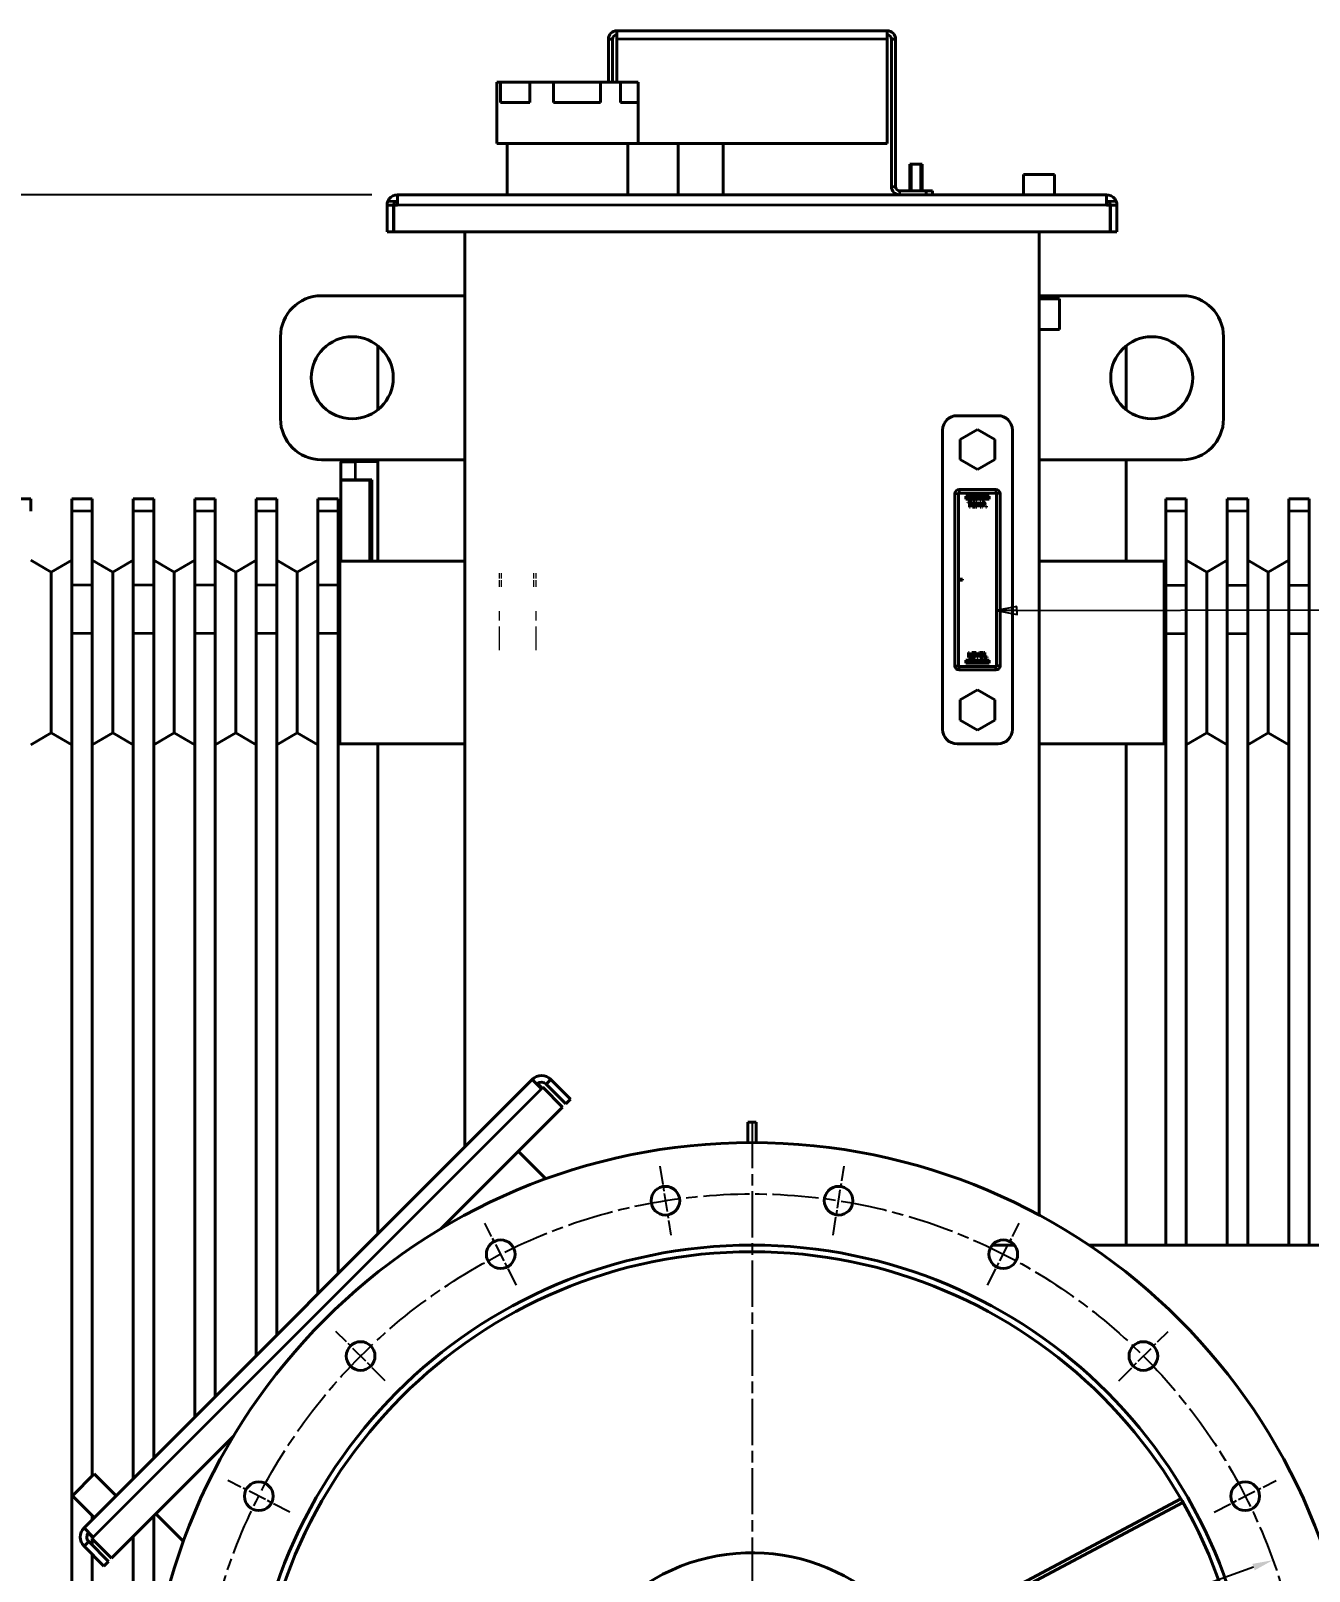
# Model space of a CAD drawing. Header units: millimetres. Extents: x 0 to 5945, y 0 to 4205.
# Drawn here: x 530 to 1154, y 1487 to 2238 of the extents above; entities that cross this region are included whole.
import ezdxf

# ---------------------------------------------------------------- set-up
doc = ezdxf.new("R2010")
doc.units = ezdxf.units.MM
doc.header["$LTSCALE"] = 5
doc.linetypes.add('CHAIN', pattern=[0.3543, 0.2362, -0.0295, 0.0591, -0.0295])
doc.linetypes.add('DASHED', pattern=[0.2067, 0.1654, -0.0413])
for name, color, linetype, lineweight in [('가려진 것(ISO)', 2, 'DASHED', 18), ('가시적인 것(ISO)', 3, 'Continuous', 40), ('가시적인 좁은 것(ISO)', 3, 'Continuous', 35), ('기호(ISO)', 5, 'Continuous', 25), ('중심 표식(ISO)', 1, 'Continuous', 25), ('중심선(ISO)', 1, 'Continuous', 25), ('치수(ISO)', 2, 'Continuous', 25)]:
    doc.layers.add(name, color=color, linetype=linetype, lineweight=lineweight)
doc.styles.add('치수 텍스트_PSTEK_POSCO', font='isocp.shx')
doc.dimstyles.new('치수_PSTEK_POSCO', dxfattribs={"dimscale": 5, "dimtxt": 3, "dimasz": 2, "dimexe": 2, "dimexo": 2.5, "dimgap": 1, "dimtad": 1, "dimrnd": 1e-08, "dimdsep": 46, "dimtxsty": '치수 텍스트_PSTEK_POSCO', "dimcen": 0.09, "dimdle": 10, "dimclrd": 7, "dimclre": 7, "dimclrt": 2, "dimadec": 1, "dimazin": 2, "dimtfac": 1, "dimtmove": 0, "dimatfit": 3, "dimfxl": 0, "dimtolj": 1, "dimlwd": -1, "dimlwe": -1, "dimarcsym": 0})

# ---------------------------------------------------------------- blocks, each defined once
blk = doc.blocks.new('*D34')
at = {"layer": 'Defpoints', "color": 0, "transparency": 16777216}
for p in [(1136.25, 1492.19), (628.11, 1309.44)]:
    blk.add_point(p, dxfattribs=at)
at = {"layer": '치수(ISO)', "color": 7, "transparency": 16777216}
for p, q in [((1126.84, 1488.8), (637.52, 1312.82)), ((628.11, 1309.44), (448.26, 1244.75))]:
    blk.add_line(p, q, dxfattribs=at)
for points in [[(1126.27, 1490.37), (1127.4, 1487.24), (1136.25, 1492.19)], [(636.96, 1314.39), (638.09, 1311.25), (628.11, 1309.44)]]:
    blk.add_solid(points, dxfattribs=at)
at = {"layer": '치수(ISO)', "color": 2, "transparency": 16777216, "insert": (448.73, 1258.2), "char_height": 15, "attachment_point": 4, "rotation": 19.78137, "style": '치수 텍스트_PSTEK_POSCO'}
blk.add_mtext('\\A1;∅540', dxfattribs=at)
blk = doc.blocks.new('*D36')
at = {"layer": 'Defpoints', "color": 0, "transparency": 16777216}
for p in [(608.74, 1444.86), (622.27, 1441.24)]:
    blk.add_point(p, dxfattribs=at)
at = {"layer": '치수(ISO)', "color": 7, "transparency": 16777216}
for p, q in [((599.08, 1447.45), (455.28, 1485.98)), ((622.27, 1441.24), (608.74, 1444.86)), ((631.92, 1438.65), (641.58, 1436.06))]:
    blk.add_line(p, q, dxfattribs=at)
for points in [[(599.51, 1449.06), (598.65, 1445.84), (608.74, 1444.86)], [(632.36, 1440.26), (631.49, 1437.04), (622.27, 1441.24)]]:
    blk.add_solid(points, dxfattribs=at)
at = {"layer": '치수(ISO)', "color": 2, "transparency": 16777216, "insert": (463.34, 1496.76), "char_height": 15, "attachment_point": 4, "rotation": 345, "style": '치수 텍스트_PSTEK_POSCO'}
blk.add_mtext('\\A1;∅14', dxfattribs=at)
blk = doc.blocks.new('*D39')
at = {"layer": 'Defpoints', "color": 0, "transparency": 16777216}
for p in [(359.18, 2158.01), (709.18, 2158.01), (532.18, 794.81)]:
    blk.add_point(p, dxfattribs=at)
at = {"layer": '치수(ISO)', "color": 7, "transparency": 16777216}
for p, q in [((696.68, 2158.01), (349.18, 2158.01)), ((359.18, 804.81), (359.18, 2148.01)), ((519.68, 794.81), (349.18, 794.81))]:
    blk.add_line(p, q, dxfattribs=at)
for points in [[(357.51, 2148.01), (360.85, 2148.01), (359.18, 2158.01)], [(357.51, 804.81), (360.85, 804.81), (359.18, 794.81)]]:
    blk.add_solid(points, dxfattribs=at)
at = {"layer": '치수(ISO)', "color": 2, "transparency": 16777216, "insert": (346.68, 1451.21), "char_height": 15, "attachment_point": 4, "rotation": 90, "style": '치수 텍스트_PSTEK_POSCO'}
blk.add_mtext('\\A1;1363.2', dxfattribs=at)

msp = doc.modelspace()

# ---------------------------------------------------------------- linework, layer by layer
at = {"layer": '가려진 것(ISO)', "ltscale": 3.822177}
for p, q in [((758.9389, 1966.9294), (758.9389, 1973.4924)), ((760.0389, 1966.9294), (760.0389, 1973.4924)), ((775.8389, 1966.9294), (775.8389, 1973.4924)), ((776.9389, 1966.9294), (776.9389, 1973.4924))]:
    msp.add_line(p, q, dxfattribs=at)
at = {"layer": '가려진 것(ISO)', "ltscale": 14.029995}
for p, q in [((758.9389, 1935.9711), (758.9389, 1954.9398)), ((776.9389, 1935.9711), (776.9389, 1954.9398))]:
    msp.add_line(p, q, dxfattribs=at)
at = {"layer": '가시적인 것(ISO)'}
for p, q in [((814.18, 2234.0118), (812.18, 2234.0118)), ((812.18, 2234.0118), (812.18, 2213.0118)), ((814.18, 2213.0118), (814.18, 2234.0118)), ((816.18, 2238.0118), (948.18, 2238.0118)), ((816.18, 2238.0118), (816.18, 2234.0118)), ((816.18, 2213.0118), (816.18, 2234.0118)), ((948.18, 2234.0118), (948.18, 2238.0118)), ((948.18, 2234.0118), (948.18, 2183.0118)), ((952.18, 2234.0118), (950.18, 2234.0118)), ((950.18, 2162.0118), (950.18, 2234.0118)), ((952.18, 2162.0118), (952.18, 2234.0118)), ((759.4979, 2213.0118), (757.68, 2213.0118)), ((757.68, 2183.0118), (757.68, 2213.0118)), ((759.4979, 2213.0118), (773.8428, 2213.0118)), ((759.4979, 2203.0118), (759.4979, 2213.0118)), ((773.8428, 2213.0118), (773.8428, 2203.0118)), ((785.4095, 2213.0118), (773.8428, 2213.0118)), ((785.4095, 2213.0118), (808.3194, 2213.0118)), ((785.4095, 2203.0118), (785.4095, 2213.0118)), ((818.0917, 2213.0118), (808.3194, 2213.0118)), ((808.3194, 2213.0118), (808.3194, 2203.0118)), ((818.0917, 2213.0118), (826.6567, 2213.0118)), ((818.0917, 2203.0118), (818.0917, 2213.0118)), ((826.6567, 2213.0118), (826.6567, 2203.0118)), ((826.68, 2213.0118), (826.6567, 2213.0118)), ((826.68, 2183.0118), (826.68, 2213.0118)), ((759.4979, 2203.0118), (773.8428, 2203.0118)), ((785.4095, 2203.0118), (808.3194, 2203.0118)), ((818.0917, 2203.0118), (826.6567, 2203.0118)), ((757.68, 2183.0118), (826.68, 2183.0118)), ((762.68, 2158.0118), (762.68, 2183.0118)), ((821.68, 2158.0118), (821.68, 2183.0118)), ((948.18, 2183.0118), (826.68, 2183.0118)), ((846.18, 2158.0118), (846.18, 2183.0118)), ((868.18, 2158.0118), (868.18, 2183.0118)), ((965.18, 2173.0118), (959.18, 2173.0118)), ((959.18, 2160.0118), (959.18, 2173.0118)), ((965.18, 2160.0118), (965.18, 2173.0118)), ((1029.68, 2168.0118), (1014.68, 2168.0118)), ((1014.68, 2158.0118), (1014.68, 2168.0118)), ((1029.68, 2158.0118), (1029.68, 2168.0118)), ((709.18, 2158.0118), (1055.18, 2158.0118)), ((967.18, 2160.0118), (954.18, 2160.0118)), ((970.18, 2160.0118), (967.18, 2160.0118)), ((967.18, 2160.0118), (967.18, 2158.0118)), ((970.18, 2158.0118), (970.18, 2160.0118)), ((707.38, 2153.0118), (704.18, 2153.0118)), ((704.18, 2153.0118), (704.18, 2140.0118)), ((707.38, 2140.0118), (707.38, 2153.0118)), ((709.18, 2153.0118), (707.4507, 2153.0118)), ((707.4507, 2153.0118), (707.4507, 2140.0118)), ((1056.9093, 2153.0118), (1055.18, 2153.0118)), ((1056.9093, 2153.0118), (1056.9093, 2140.0118)), ((1056.98, 2153.0118), (1060.18, 2153.0118)), ((1056.98, 2140.0118), (1056.98, 2153.0118)), ((1060.18, 2153.0118), (1060.18, 2140.0118)), ((704.18, 2140.0118), (707.38, 2140.0118)), ((707.4507, 2140.0118), (1056.9093, 2140.0118)), ((742.18, 1693.844), (742.18, 2140.0118)), ((1022.18, 1660.475), (1022.18, 2140.0118)), ((1060.18, 2140.0118), (1056.98, 2140.0118)), ((742.18, 2108.8118), (672.18, 2108.8118)), ((1022.18, 2108.8118), (1092.18, 2108.8118)), ((1022.18, 2107.3118), (1032.18, 2107.3118)), ((1032.18, 2107.3118), (1032.18, 2092.3118)), ((652.18, 2048.8118), (652.18, 2088.8118)), ((1022.18, 2092.3118), (1032.18, 2092.3118)), ((1112.18, 2088.8118), (1112.18, 2048.8118)), ((699.68, 2053.1993), (699.68, 2084.4243)), ((1064.68, 2084.4243), (1064.68, 2053.1993)), ((975.18, 2043.3118), (975.18, 1897.3118)), ((1002.18, 2050.3118), (982.18, 2050.3118)), ((992.18, 2043.6267), (983.68, 2038.7193)), ((1000.68, 2038.7193), (992.18, 2043.6267)), ((1009.18, 1897.3118), (1009.18, 2043.3118)), ((983.68, 2038.7193), (983.68, 2028.9043)), ((1000.68, 2028.9043), (1000.68, 2038.7193)), ((742.18, 2028.8118), (672.18, 2028.8118)), ((699.68, 1979.3618), (699.68, 2028.8118)), ((983.68, 2028.9043), (992.18, 2023.9968)), ((992.18, 2023.9968), (1000.68, 2028.9043)), ((1022.18, 2028.8118), (1092.18, 2028.8118)), ((1064.68, 2028.8118), (1064.68, 1979.3618)), ((681.68, 2018.9618), (681.68, 2027.8118)), ((688.68, 2018.9618), (681.68, 2018.9618)), ((681.68, 2018.8118), (681.68, 2018.9618)), ((681.68, 2018.8118), (695.68, 2018.8118)), ((681.68, 1979.3618), (681.68, 2018.8118)), ((688.68, 2018.9618), (696.68, 2018.9618)), ((695.68, 2018.9618), (695.68, 2018.8118)), ((695.68, 1979.3618), (695.68, 2018.8118)), ((696.68, 2018.9618), (696.68, 1979.3618)), ((983.18, 2014.3118), (1001.18, 2014.3118)), ((520.38, 2009.8118), (530.38, 2009.8118)), ((530.38, 2003.781), (530.38, 2009.8118)), ((550.38, 2009.8118), (550.38, 2003.781)), ((550.38, 2009.8118), (560.38, 2009.8118)), ((560.38, 2003.781), (560.38, 2009.8118)), ((580.38, 2009.8118), (580.38, 2003.781)), ((580.38, 2009.8118), (590.38, 2009.8118)), ((590.38, 2003.781), (590.38, 2009.8118)), ((610.38, 2009.8118), (610.38, 2003.781)), ((610.38, 2009.8118), (620.38, 2009.8118)), ((620.38, 2003.781), (620.38, 2009.8118)), ((640.38, 2009.8118), (640.38, 2003.781)), ((640.38, 2009.8118), (650.38, 2009.8118)), ((650.38, 2003.781), (650.38, 2009.8118)), ((670.38, 2009.8118), (670.38, 2003.781)), ((670.38, 2009.8118), (680.38, 2009.8118)), ((680.38, 2003.781), (680.38, 2009.8118)), ((981.18, 1928.3118), (981.18, 2012.3118)), ((982.9121, 2012.3118), (982.9121, 1970.5618)), ((1001.18, 2012.5797), (983.18, 2012.5797)), ((986.43, 2011.0618), (986.43, 2009.5618)), ((997.93, 2011.0618), (986.43, 2011.0618)), ((986.43, 2009.5618), (997.93, 2009.5618)), ((987.416, 2008.2118), (987.416, 2007.916)), ((989.4258, 2008.2118), (987.416, 2008.2118)), ((987.416, 2007.916), (988.2548, 2007.916)), ((988.2548, 2007.916), (988.2548, 2005.7118)), ((988.2548, 2005.7118), (988.587, 2005.7118)), ((988.587, 2007.916), (989.4258, 2007.916)), ((988.587, 2005.7118), (988.587, 2007.916)), ((989.4258, 2007.916), (989.4258, 2008.2118)), ((991.243, 2008.2118), (989.679, 2008.2118)), ((989.679, 2008.2118), (989.679, 2005.7118)), ((989.679, 2005.7118), (991.243, 2005.7118)), ((990.0112, 2007.916), (991.243, 2007.916)), ((990.0112, 2007.2312), (990.0112, 2007.916)), ((991.1599, 2007.2312), (990.0112, 2007.2312)), ((990.0112, 2006.9354), (991.1599, 2006.9354)), ((990.0112, 2006.0076), (990.0112, 2006.9354)), ((991.243, 2006.0076), (990.0112, 2006.0076)), ((991.1599, 2006.9354), (991.1599, 2007.2312)), ((991.243, 2007.916), (991.243, 2008.2118)), ((991.243, 2005.7118), (991.243, 2006.0076)), ((991.6077, 2008.2118), (991.6077, 2005.7118)), ((992.0615, 2008.2118), (991.6077, 2008.2118)), ((991.6077, 2005.7118), (991.9176, 2005.7118)), ((991.9176, 2007.8653), (992.5639, 2006.4006)), ((991.9176, 2005.7118), (991.9176, 2007.8653)), ((992.6855, 2006.82), (992.0615, 2008.2118)), ((992.5639, 2006.4006), (992.7665, 2006.4006)), ((993.2892, 2008.2118), (992.6855, 2006.82)), ((992.7665, 2006.4006), (993.4189, 2007.8653)), ((993.7511, 2008.2118), (993.2892, 2008.2118)), ((993.4189, 2007.8653), (993.4189, 2005.7118)), ((993.4189, 2005.7118), (993.7511, 2005.7118)), ((993.7511, 2005.7118), (993.7511, 2008.2118)), ((994.2576, 2008.2118), (994.2576, 2005.7118)), ((994.8856, 2008.2118), (994.2576, 2008.2118)), ((994.2576, 2005.7118), (994.5899, 2005.7118)), ((994.5899, 2006.9273), (994.5899, 2007.9241)), ((994.5899, 2007.9241), (994.8654, 2007.9241)), ((994.8168, 2006.9273), (994.5899, 2006.9273)), ((994.5899, 2006.6437), (994.8715, 2006.6437)), ((994.5899, 2005.7118), (994.5899, 2006.6437)), ((996.2187, 2006.1899), (996.2187, 2005.7118)), ((996.6198, 2006.1899), (996.2187, 2006.1899)), ((996.2187, 2005.7118), (996.6198, 2005.7118)), ((996.6198, 2005.7118), (996.6198, 2006.1899)), ((997.93, 2009.5618), (997.93, 2011.0618)), ((1001.448, 1928.3118), (1001.448, 2012.3118)), ((1003.18, 2012.3118), (1003.18, 1928.3118)), ((1083.98, 2009.8118), (1083.98, 2003.781)), ((1093.98, 2009.8118), (1083.98, 2009.8118)), ((1093.98, 2003.781), (1093.98, 2009.8118)), ((1113.98, 2009.8118), (1113.98, 2003.781)), ((1123.98, 2009.8118), (1113.98, 2009.8118)), ((1123.98, 2003.781), (1123.98, 2009.8118)), ((1143.98, 2009.8118), (1143.98, 2003.781)), ((1153.98, 2009.8118), (1143.98, 2009.8118)), ((1153.98, 2003.781), (1153.98, 2009.8118)), ((550.38, 1967.6211), (550.38, 2003.781)), ((560.38, 2003.781), (560.38, 1967.6211)), ((580.38, 1967.6211), (580.38, 2003.781)), ((590.38, 2003.781), (590.38, 1967.6211)), ((610.38, 1967.6211), (610.38, 2003.781)), ((620.38, 2003.781), (620.38, 1967.6211)), ((640.38, 1967.6211), (640.38, 2003.781)), ((650.38, 2003.781), (650.38, 1967.6211)), ((670.38, 1967.6211), (670.38, 2003.781)), ((680.38, 2003.781), (680.38, 1967.6211)), ((1083.98, 1967.6211), (1083.98, 2003.781)), ((1093.98, 2003.781), (1093.98, 1967.6211)), ((1113.98, 1967.6211), (1113.98, 2003.781)), ((1123.98, 2003.781), (1123.98, 1967.6211)), ((1143.98, 1967.6211), (1143.98, 2003.781)), ((1153.98, 2003.781), (1153.98, 1967.6211)), ((540.38, 1974.0383), (530.38, 1979.8118)), ((540.38, 1974.0383), (550.38, 1979.8118)), ((570.38, 1974.0383), (560.38, 1979.8118)), ((570.38, 1974.0383), (580.38, 1979.8118)), ((600.38, 1974.0383), (590.38, 1979.8118)), ((600.38, 1974.0383), (610.38, 1979.8118)), ((630.38, 1974.0383), (620.38, 1979.8118)), ((630.38, 1974.0383), (640.38, 1979.8118)), ((660.38, 1974.0383), (650.38, 1979.8118)), ((660.38, 1974.0383), (670.38, 1979.8118)), ((681.1594, 1979.3618), (680.38, 1979.8118)), ((681.1594, 1979.3618), (681.1594, 1890.2618)), ((681.1594, 1979.3618), (742.18, 1979.3618)), ((1083.2006, 1979.3618), (1022.18, 1979.3618)), ((1083.2006, 1979.3618), (1083.98, 1979.8118)), ((1083.2006, 1890.2618), (1083.2006, 1979.3618)), ((1103.98, 1974.0383), (1093.98, 1979.8118)), ((1103.98, 1974.0383), (1113.98, 1979.8118)), ((1133.98, 1974.0383), (1123.98, 1979.8118)), ((1133.98, 1974.0383), (1143.98, 1979.8118)), ((540.38, 1974.0383), (540.38, 1895.5853)), ((570.38, 1974.0383), (570.38, 1895.5853)), ((600.38, 1974.0383), (600.38, 1895.5853)), ((630.38, 1974.0383), (630.38, 1895.5853)), ((660.38, 1974.0383), (660.38, 1895.5853)), ((982.9121, 1970.5618), (982.9121, 1970.0618)), ((984.9121, 1970.5618), (982.9121, 1970.5618)), ((982.9121, 1970.0618), (982.9121, 1928.3118)), ((982.9121, 1970.0618), (984.9121, 1970.0618)), ((984.9121, 1970.0618), (984.9121, 1970.5618)), ((1103.98, 1895.5853), (1103.98, 1974.0383)), ((1133.98, 1895.5853), (1133.98, 1974.0383)), ((550.38, 1967.6211), (550.38, 1944.1288)), ((560.38, 1944.1288), (560.38, 1967.6211)), ((580.38, 1967.6211), (580.38, 1944.1288)), ((590.38, 1944.1288), (590.38, 1967.6211)), ((610.38, 1967.6211), (610.38, 1944.1288)), ((620.38, 1944.1288), (620.38, 1967.6211)), ((640.38, 1967.6211), (640.38, 1944.1288)), ((650.38, 1944.1288), (650.38, 1967.6211)), ((670.38, 1967.6211), (670.38, 1944.1288)), ((680.38, 1944.1288), (680.38, 1967.6211)), ((1083.98, 1967.6211), (1083.98, 1944.1288)), ((1093.98, 1944.1288), (1093.98, 1967.6211)), ((1113.98, 1967.6211), (1113.98, 1944.1288)), ((1123.98, 1944.1288), (1123.98, 1967.6211)), ((1143.98, 1967.6211), (1143.98, 1944.1288)), ((1153.98, 1944.1288), (1153.98, 1967.6211)), ((550.38, 975.4947), (550.38, 1944.1288)), ((560.38, 1944.1288), (560.38, 1533.2572)), ((580.38, 1532.044), (580.38, 1944.1288)), ((590.38, 1944.1288), (590.38, 1542.044)), ((610.38, 1562.044), (610.38, 1944.1288)), ((620.38, 1944.1288), (620.38, 1572.044)), ((640.38, 1592.044), (640.38, 1944.1288)), ((650.38, 1944.1288), (650.38, 1602.044)), ((670.38, 1622.044), (670.38, 1944.1288)), ((680.38, 1944.1288), (680.38, 1632.044)), ((1083.98, 1645.8118), (1083.98, 1944.1288)), ((1093.98, 1944.1288), (1093.98, 1645.8118)), ((1113.98, 1645.8118), (1113.98, 1944.1288)), ((1123.98, 1944.1288), (1123.98, 1645.8118)), ((1143.98, 1645.8118), (1143.98, 1944.1288)), ((1153.98, 1944.1288), (1153.98, 1645.8118)), ((986.43, 1931.0618), (986.43, 1929.5618)), ((997.93, 1931.0618), (986.43, 1931.0618)), ((987.7685, 1934.9118), (987.7685, 1932.4118)), ((988.1008, 1934.9118), (987.7685, 1934.9118)), ((987.7685, 1932.4118), (989.2171, 1932.4118)), ((988.1008, 1932.7076), (988.1008, 1934.9118)), ((989.2171, 1932.7076), (988.1008, 1932.7076)), ((989.2171, 1932.4118), (989.2171, 1932.7076)), ((991.0424, 1934.9118), (989.4784, 1934.9118)), ((989.4784, 1934.9118), (989.4784, 1932.4118)), ((989.4784, 1932.4118), (991.0424, 1932.4118)), ((989.8107, 1934.616), (991.0424, 1934.616)), ((989.8107, 1933.9312), (989.8107, 1934.616)), ((990.9594, 1933.9312), (989.8107, 1933.9312)), ((989.8107, 1933.6354), (990.9594, 1933.6354)), ((989.8107, 1932.7076), (989.8107, 1933.6354)), ((991.0424, 1932.7076), (989.8107, 1932.7076)), ((990.9594, 1933.6354), (990.9594, 1933.9312)), ((991.0424, 1934.616), (991.0424, 1934.9118)), ((991.0424, 1932.4118), (991.0424, 1932.7076)), ((991.1397, 1934.9118), (992.0007, 1932.4118)), ((991.4963, 1934.9118), (991.1397, 1934.9118)), ((992.1891, 1932.8352), (991.4963, 1934.9118)), ((992.0007, 1932.4118), (992.3593, 1932.4118)), ((992.882, 1934.9118), (992.1891, 1932.8352)), ((992.3593, 1932.4118), (993.2203, 1934.9118)), ((993.2203, 1934.9118), (992.882, 1934.9118)), ((995.0234, 1934.9118), (993.4594, 1934.9118)), ((993.4594, 1934.9118), (993.4594, 1932.4118)), ((993.4594, 1932.4118), (995.0234, 1932.4118)), ((993.7916, 1934.616), (995.0234, 1934.616)), ((993.7916, 1933.9312), (993.7916, 1934.616)), ((994.9403, 1933.9312), (993.7916, 1933.9312)), ((993.7916, 1933.6354), (994.9403, 1933.6354)), ((993.7916, 1932.7076), (993.7916, 1933.6354)), ((995.0234, 1932.7076), (993.7916, 1932.7076)), ((994.9403, 1933.6354), (994.9403, 1933.9312)), ((995.0234, 1934.616), (995.0234, 1934.9118)), ((995.0234, 1932.4118), (995.0234, 1932.7076)), ((995.3881, 1934.9118), (995.3881, 1932.4118)), ((995.7203, 1934.9118), (995.3881, 1934.9118)), ((995.3881, 1932.4118), (996.8366, 1932.4118)), ((995.7203, 1932.7076), (995.7203, 1934.9118)), ((996.8366, 1932.7076), (995.7203, 1932.7076)), ((996.8366, 1932.4118), (996.8366, 1932.7076)), ((997.93, 1929.5618), (997.93, 1931.0618)), ((983.18, 1928.0438), (1001.18, 1928.0438)), ((1001.18, 1926.3118), (983.18, 1926.3118)), ((986.43, 1929.5618), (997.93, 1929.5618)), ((992.18, 1916.6267), (983.68, 1911.7193)), ((1000.68, 1911.7193), (992.18, 1916.6267)), ((983.68, 1911.7193), (983.68, 1901.9043)), ((1000.68, 1901.9043), (1000.68, 1911.7193)), ((983.68, 1901.9043), (992.18, 1896.9968)), ((992.18, 1896.9968), (1000.68, 1901.9043)), ((540.38, 1895.5853), (530.38, 1889.8118)), ((540.38, 1895.5853), (550.38, 1889.8118)), ((570.38, 1895.5853), (560.38, 1889.8118)), ((570.38, 1895.5853), (580.38, 1889.8118)), ((600.38, 1895.5853), (590.38, 1889.8118)), ((600.38, 1895.5853), (610.38, 1889.8118)), ((630.38, 1895.5853), (620.38, 1889.8118)), ((630.38, 1895.5853), (640.38, 1889.8118)), ((660.38, 1895.5853), (650.38, 1889.8118)), ((660.38, 1895.5853), (670.38, 1889.8118)), ((1103.98, 1895.5853), (1093.98, 1889.8118)), ((1103.98, 1895.5853), (1113.98, 1889.8118)), ((1133.98, 1895.5853), (1123.98, 1889.8118)), ((1133.98, 1895.5853), (1143.98, 1889.8118)), ((681.1594, 1890.2618), (680.38, 1889.8118)), ((681.1594, 1890.2618), (742.18, 1890.2618)), ((699.68, 1651.344), (699.68, 1890.2618)), ((982.18, 1890.3118), (1002.18, 1890.3118)), ((1083.2006, 1890.2618), (1022.18, 1890.2618)), ((1064.68, 1890.2618), (1064.68, 1645.8118)), ((1083.2006, 1890.2618), (1083.98, 1889.8118)), ((556.3452, 1508.0092), (774.9826, 1726.6466)), ((779.5081, 1722.1211), (774.9826, 1726.6466)), ((777.2454, 1724.3838), (777.5282, 1724.6667)), ((779.6495, 1722.5454), (777.5282, 1724.6667)), ((779.3667, 1722.2625), (779.6495, 1722.5454)), ((779.3667, 1722.2625), (779.6495, 1722.5454)), ((779.5081, 1722.1211), (780.1708, 1722.7838)), ((779.6495, 1722.5454), (779.7909, 1722.4039)), ((780.1708, 1722.7838), (789.7875, 1713.1672)), ((781.7708, 1724.3838), (784.0336, 1726.6466)), ((781.7708, 1724.3838), (791.3875, 1714.7672)), ((793.6502, 1717.0299), (784.0336, 1726.6466)), ((789.7875, 1713.1672), (730.3756, 1653.7553)), ((791.3875, 1714.7672), (793.6502, 1717.0299)), ((880.18, 1705.8118), (880.18, 1695.805)), ((880.18, 1705.8118), (884.18, 1705.8118)), ((884.18, 1695.805), (884.18, 1705.8118)), ((768.1944, 1691.5741), (781.6239, 1678.1446)), ((1010.1788, 1645.8118), (999.3361, 1645.8118)), ((1318.18, 1645.8118), (1046.4968, 1645.8118)), ((629.2365, 1552.6162), (569.8246, 1493.2043)), ((561.3657, 1534.2428), (550.7591, 1523.6362)), ((571.9723, 1523.6362), (561.3657, 1534.2428)), ((561.3657, 1513.0296), (550.7591, 1523.6362)), ((908.6074, 1424.958), (1091.3473, 1522.1225)), ((909.5463, 1423.1921), (1092.344, 1520.3874)), ((560.38, 1514.0153), (560.38, 1512.044)), ((590.38, 1513.7597), (590.38, 1444.1449)), ((591.4177, 1514.7974), (604.8472, 1501.3679)), ((556.3452, 1508.0092), (560.8707, 1503.4837)), ((558.3251, 1505.4636), (558.6079, 1505.7464)), ((560.4464, 1503.3423), (558.3251, 1505.4636)), ((560.2079, 1502.8209), (560.8707, 1503.4837)), ((569.8246, 1493.2043), (560.2079, 1502.8209)), ((560.38, 1503.4087), (560.38, 1502.993)), ((560.38, 1502.6489), (560.38, 1499.4489)), ((560.4464, 1503.3423), (560.7293, 1503.6251)), ((560.4464, 1503.3423), (560.7293, 1503.6251)), ((560.4464, 1503.3423), (560.5878, 1503.2008)), ((580.38, 975.4947), (580.38, 1503.7597)), ((558.6079, 1501.2209), (556.3452, 1498.9582)), ((556.3452, 1498.9582), (565.9619, 1489.3415)), ((558.6079, 1501.2209), (568.2246, 1491.6043)), ((560.38, 1494.9234), (560.38, 975.4947)), ((568.2246, 1491.6043), (565.9619, 1489.3415))]:
    msp.add_line(p, q, dxfattribs=at)
for centre, radius in [((687.18, 2068.8118), 20), ((1077.18, 2068.8118), 20), ((882.18, 1400.8118), 295), ((839.9427, 1667.4876), 7), ((924.4173, 1667.4876), 7), ((882.18, 1400.8118), 245), ((759.6026, 1641.3835), 7), ((1004.7574, 1641.3835), 7), ((882.18, 1400.8118), 241.8), ((691.2612, 1591.7306), 7), ((1073.0988, 1591.7306), 7), ((641.6082, 1523.3892), 7), ((1122.7518, 1523.3892), 7)]:
    msp.add_circle(centre, radius, dxfattribs=at)
for centre, radius, start, end in [((816.18, 2234.0118), 4, 90, 180), ((816.18, 2234.0118), 2, 90, 180), ((948.18, 2234.0118), 4, 0, 90), ((948.18, 2234.0118), 2, 0, 90), ((954.18, 2162.0118), 4, 180, 270), ((954.18, 2162.0118), 2, 180, 270), ((672.18, 2088.8118), 20, 90, 180), ((1092.18, 2088.8118), 20, 0, 90), ((672.18, 2048.8118), 20, 180, 270), ((982.18, 2043.3118), 7, 90, 180), ((1002.18, 2043.3118), 7, 0, 90), ((1092.18, 2048.8118), 20, 270, 0), ((682.68, 2027.8118), 1, 90.0008985, 180), ((682.68, 2027.8118), 1, 90, 90.0008985), ((983.18, 2012.3118), 2, 90, 180), ((1001.18, 2012.3118), 2, 0, 90), ((983.18, 2012.3118), 0.2679, 90, 180), ((1001.18, 2012.3118), 0.2679, 0, 90), ((983.18, 1928.3118), 2, 180, 270), ((983.18, 1928.3118), 0.2679, 180, 270), ((1001.18, 1928.3118), 2, 270, 0), ((1001.18, 1928.3118), 0.2679, 270, 0), ((982.18, 1897.3118), 7, 180, 270), ((1002.18, 1897.3118), 7, 270, 0), ((779.5081, 1722.1211), 6.4, 45, 135), ((779.5081, 1722.1211), 3.2, 45, 127.8192442), ((560.8707, 1503.4837), 6.4, 135, 225), ((560.8707, 1503.4837), 3.2, 142.1807558, 225), ((882.18, 1400.8118), 95, 33.3834292, 32.1729731)]:
    msp.add_arc(centre, radius, start, end, dxfattribs=at)
for points, knots in [([(709.18, 2158.0118), (707.6745, 2158.0118), (706.1851, 2157.2893), (705.2532, 2156.107), (704.9445, 2155.7153), (704.6948, 2155.277), (704.5152, 2154.8118)], [0, 0, 0, 0, 0.575044589, 0.575044589, 0.575044589, 0.76555338, 0.76555338, 0.76555338, 0.76555338]), ([(709.18, 2158.0118), (709.18, 2157.7228), (709.18, 2157.2893), (709.18, 2156.107), (709.18, 2155.2332), (709.18, 2154.1243), (709.18, 2153.0118)], [0, 0, 0, 0, 0.57504459, 0.57504459, 0.57504459, 1, 1, 1, 1]), ([(1055.18, 2158.0118), (1055.18, 2157.7228), (1055.18, 2157.2893), (1055.18, 2156.107), (1055.18, 2155.2332), (1055.18, 2154.1243), (1055.18, 2153.0118)], [0, 0, 0, 0, 0.57504459, 0.57504459, 0.57504459, 1, 1, 1, 1]), ([(1055.18, 2158.0118), (1056.6855, 2158.0118), (1058.1749, 2157.2893), (1059.1068, 2156.107), (1059.4156, 2155.7153), (1059.6652, 2155.277), (1059.8448, 2154.8118)], [0, 0, 0, 0, 0.575044589, 0.575044589, 0.575044589, 0.76555338, 0.76555338, 0.76555338, 0.76555338]), ([(707.38, 2153.0118), (707.38, 2153.7114), (707.8282, 2154.3909), (708.4713, 2154.6664), (708.6945, 2154.762), (708.9372, 2154.8118), (709.18, 2154.8118)], [-1, -1, -1, -1, -0.25762063, -0.25762063, -0.25762063, 0, 0, 0, 0]), ([(1056.98, 2153.0118), (1056.98, 2153.7114), (1056.5319, 2154.3909), (1055.8887, 2154.6664), (1055.6655, 2154.762), (1055.4228, 2154.8118), (1055.18, 2154.8118)], [-1, -1, -1, -1, -0.25762063, -0.25762063, -0.25762063, 0, 0, 0, 0])]:
    msp.add_open_spline(points, degree=3, knots=knots, dxfattribs=at)
for points, degree in [([(704.5152, 2154.8118), (704.2943, 2154.2392), (704.18, 2153.6256), (704.18, 2153.0118)], 3), ([(1059.8448, 2154.8118), (1060.0657, 2154.2392), (1060.18, 2153.6256), (1060.18, 2153.0118)], 3), ([(995.3496, 2007.0773), (995.2685, 2006.9922), (995.0193, 2006.9273), (994.8168, 2006.9273)], 2), ([(994.8654, 2007.9241), (995.0214, 2007.9241), (995.2321, 2007.8815), (995.3111, 2007.8289)], 2), ([(994.8715, 2006.6437), (995.1389, 2006.6437), (995.4894, 2006.7754), (995.619, 2006.903)], 2), ([(995.54, 2008.0558), (995.4205, 2008.1388), (995.1085, 2008.2118), (994.8856, 2008.2118)], 2), ([(995.3111, 2007.8289), (995.4022, 2007.7681), (995.4914, 2007.5777), (995.4914, 2007.448)], 2), ([(995.4914, 2007.448), (995.4914, 2007.3285), (995.4245, 2007.1522), (995.3496, 2007.0773)], 2), ([(995.8378, 2007.4581), (995.8378, 2007.6668), (995.6798, 2007.9606), (995.54, 2008.0558)], 2), ([(995.619, 2006.903), (995.7223, 2007.0043), (995.8378, 2007.2961), (995.8378, 2007.4581)], 2)]:
    msp.add_open_spline(points, degree=degree, dxfattribs=at)
at = {"layer": '가시적인 좁은 것(ISO)'}
for p, q in [((948.18, 2234.0118), (816.18, 2234.0118)), ((959.779, 2173.0118), (959.779, 2160.0118)), ((964.581, 2160.0118), (964.581, 2173.0118)), ((950.18, 2162.0118), (952.18, 2162.0118)), ((954.18, 2160.0118), (954.18, 2158.0118)), ((709.18, 2154.8118), (704.5152, 2154.8118)), ((1055.18, 2153.0118), (709.18, 2153.0118)), ((1059.8448, 2154.8118), (1055.18, 2154.8118)), ((688.68, 2027.8118), (688.68, 2028.8118)), ((681.68, 2027.8118), (688.68, 2027.8118)), ((688.68, 2027.8118), (688.68, 2018.9618)), ((699.68, 2027.8118), (688.68, 2027.8118)), ((983.18, 2014.3118), (983.18, 2012.5797)), ((1001.18, 2014.3118), (1001.18, 2012.5797)), ((981.18, 2012.3118), (982.9121, 2012.3118)), ((1003.18, 2012.3118), (1001.448, 2012.3118)), ((560.38, 2003.781), (550.38, 2003.781)), ((590.38, 2003.781), (580.38, 2003.781)), ((620.38, 2003.781), (610.38, 2003.781)), ((650.38, 2003.781), (640.38, 2003.781)), ((680.38, 2003.781), (670.38, 2003.781)), ((1093.98, 2003.781), (1083.98, 2003.781)), ((1123.98, 2003.781), (1113.98, 2003.781)), ((1153.98, 2003.781), (1143.98, 2003.781)), ((560.38, 1967.6211), (550.38, 1967.6211)), ((590.38, 1967.6211), (580.38, 1967.6211)), ((620.38, 1967.6211), (610.38, 1967.6211)), ((650.38, 1967.6211), (640.38, 1967.6211)), ((680.38, 1967.6211), (670.38, 1967.6211)), ((1083.98, 1967.6211), (1093.98, 1967.6211)), ((1113.98, 1967.6211), (1123.98, 1967.6211)), ((1143.98, 1967.6211), (1153.98, 1967.6211)), ((560.38, 1944.1288), (550.38, 1944.1288)), ((590.38, 1944.1288), (580.38, 1944.1288)), ((620.38, 1944.1288), (610.38, 1944.1288)), ((650.38, 1944.1288), (640.38, 1944.1288)), ((680.38, 1944.1288), (670.38, 1944.1288)), ((1083.98, 1944.1288), (1093.98, 1944.1288)), ((1113.98, 1944.1288), (1123.98, 1944.1288)), ((1143.98, 1944.1288), (1153.98, 1944.1288)), ((981.18, 1928.3118), (982.9121, 1928.3118)), ((983.18, 1926.3118), (983.18, 1928.0438)), ((1001.18, 1926.3118), (1001.18, 1928.0438)), ((1003.18, 1928.3118), (1001.448, 1928.3118)), ((779.5081, 1722.1211), (560.8707, 1503.4837))]:
    msp.add_line(p, q, dxfattribs=at)
at = {"layer": '기호(ISO)', "color": 7}
for p, q in [((1011.4448, 1957.3447), (1001.448, 1955.3292)), ((1011.4479, 1955.3447), (1001.448, 1955.3292)), ((1001.448, 1955.3292), (1011.451, 1953.3447)), ((1011.451, 1953.3447), (1011.4448, 1957.3447)), ((1011.4479, 1955.3447), (1427.2451, 1955.9894))]:
    msp.add_line(p, q, dxfattribs=at)
at = {"layer": '기호(ISO)', "color": 7, "flags": 128}
msp.add_lwpolyline([(1011.4449, 1957.3446), (1001.448, 1955.3291), (1011.4511, 1953.3447), (1011.4449, 1957.3446)], dxfattribs=at)
at = {"layer": '기호(ISO)', "color": 7}
msp.add_solid([(1011.4449, 1957.3446), (1001.448, 1955.3291), (1011.4511, 1953.3447), (1011.4449, 1957.3446)], dxfattribs=at)
at = {"layer": '중심 표식(ISO)', "linetype": 'CHAIN', "ltscale": 19.051651}
msp.add_line((882.18, 1705.8118), (882.18, 1095.8118), dxfattribs=at)
at = {"layer": '중심 표식(ISO)', "linetype": 'CHAIN', "ltscale": 7.55611}
for p, q in [((837.2833, 1684.2783), (842.6021, 1650.6969)), ((921.7579, 1650.6969), (927.0767, 1684.2783)), ((767.3204, 1626.2364), (751.8847, 1656.5306)), ((997.0396, 1626.2364), (1012.4753, 1656.5306)), ((703.282, 1579.7098), (679.2404, 1603.7514)), ((1061.078, 1579.7098), (1085.1197, 1603.7514)), ((656.7554, 1515.6714), (626.4611, 1531.107)), ((1107.6047, 1515.6714), (1137.8989, 1531.107))]:
    msp.add_line(p, q, dxfattribs=at)
at = {"layer": '중심선(ISO)', "linetype": 'CHAIN', "ltscale": 19.051651}
msp.add_circle((882.18, 1400.8118), 270, dxfattribs=at)

# ---------------------------------------------------------------- dimensions: what is measured, and where the dimension line sits
at = {"layer": '치수(ISO)', "color": 7}
dim = msp.add_linear_dim(base=(359.18, 2158.0118), p1=(532.18, 794.8118), p2=(709.18, 2158.0118), angle=270, dimstyle='치수_PSTEK_POSCO', override={"dimdec": 2, "dimtp": 0, "dimtm": 0, "dimtdec": 2, "dimtofl": 0, "dimatfit": 1}, dxfattribs=at)
dim.commit()
dim.dimension.update_dxf_attribs({"geometry": '*D39', "text_midpoint": (359.18, 1476.4118), "dimtype": 160})
for p1, p2, picture, middle in [((622.2656, 1441.2373), (608.7427, 1444.8608), '*D36', (473.8734, 1480.9989)), ((1136.2475, 1492.1884), (628.1125, 1309.4351), '*D34', (472.7268, 1253.5499))]:
    dim = msp.add_diameter_dim_2p(p1=p1, p2=p2, dimstyle='치수_PSTEK_POSCO', override={"dimdec": 2, "dimlfac": 1, "dimtp": 0, "dimtm": 0, "dimtdec": 2, "dimatfit": 2}, dxfattribs=at)
    dim.commit()
    dim.dimension.update_dxf_attribs({"geometry": picture, "text_midpoint": middle, "dimtype": 163})

doc.saveas('drawing.dxf')
